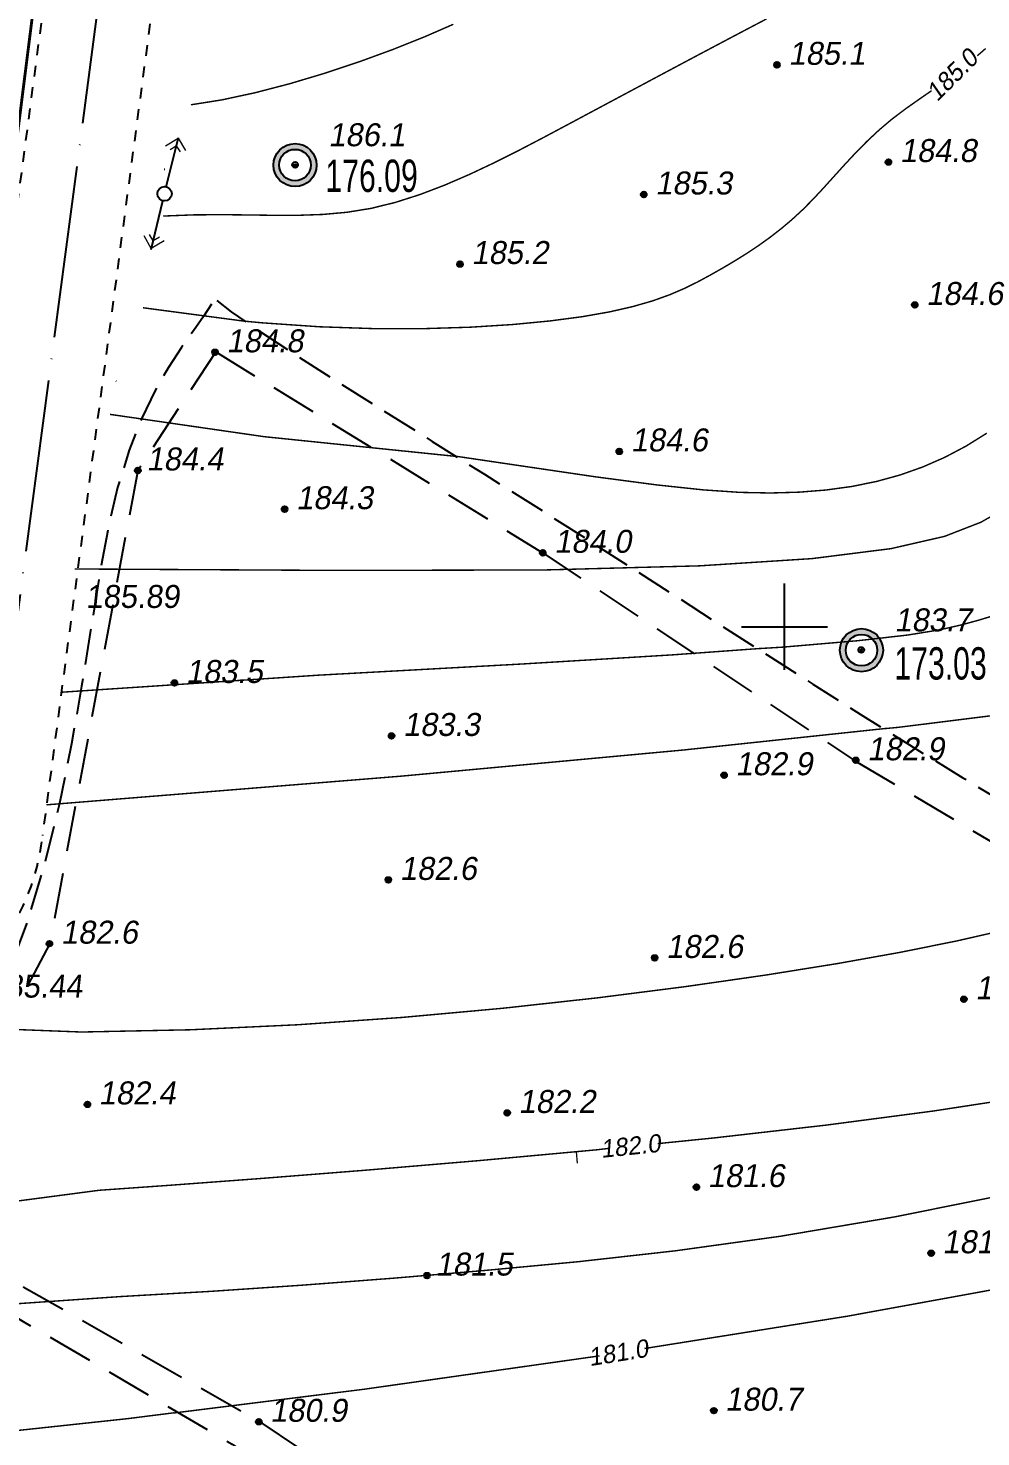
# Model space of a CAD drawing. Header units: millimetres. Extents: x 0 to 6474735, y 0 to 11273163.
# Drawn here: x 3233894.5 to 3234027.4, y 5635087.1 to 5635283.4 of the extents above; entities that cross this region are included whole.
import ezdxf
from ezdxf.enums import TextEntityAlignment as Align

# ---------------------------------------------------------------- set-up
doc = ezdxf.new("R2010")
doc.units = ezdxf.units.MM
doc.header["$PDMODE"] = 32
doc.header["$PDSIZE"] = 0.8
for name, pattern in [('ACAD_ISO04W100', [30, 24, -3, 0, -3]), ('AHIDDEN2', [3, 1.5, -1.5]), ('AHIDDEN4', [7, 5, -2]), ('DASHED2', [9.525, 6.35, -3.175])]:
    doc.linetypes.add(name, pattern=pattern)
for name, color, linetype in [('5 р1ків', 7, 'Continuous'), ('BL', 7, 'Continuous'), ('NB', 7, 'Continuous'), ('АВТОДОРОГИ', 7, 'Continuous'), ('ВЫСОТЫ', 7, 'Continuous'), ('ГОРИЗОНТАЛИ', 22, 'Continuous'), ('кресты', 7, 'Continuous'), ('НАДЗЕМКА', 7, 'Continuous'), ('ОШИБКИ', 7, 'Continuous'), ('ПИКЕТЫ', 7, 'Continuous'), ('ПРОМЫШЛ', 7, 'Continuous'), ('ПРОМЫШЛЕННЫЕ', 7, 'Continuous'), ('ПУНКТЫ', 7, 'Continuous'), ('РАСТИТЕЛЬНОСТЬ', 7, 'Continuous'), ('РЕЛЬЕФ', 7, 'Continuous'), ('ТОКА_СТ', 1, 'Continuous')]:
    doc.layers.add(name, color=color, linetype=linetype)
doc.styles.add('grad', font='grad.shx')
doc.styles.add('universw', font='universw.shx', dxfattribs={"oblique": 10})
doc.styles.add('user', font='symeteo.shx', dxfattribs={"height": 2.5})

# ---------------------------------------------------------------- blocks, each defined once
blk = doc.blocks.new('POINTINV')
at = {"layer": 'ПУНКТЫ', "color": 0, "linetype": 'Continuous'}
blk.add_point((0, 0), dxfattribs=at)
at = {"layer": 'ВЫСОТЫ', "color": 0, "style": 'grad', "width": 0.7}
blk.add_attdef('POINT_H', (1.6, -0.8), '', height=1.65, dxfattribs=at)
at = {"layer": 'ОШИБКИ', "color": 0, "linetype": 'Continuous', "style": 'grad', "width": 0.7, "flags": 1}
blk.add_attdef('POINT_MX', text='', height=1.65, dxfattribs=at).set_placement((-4.2077, 4.453385), align=Align.RIGHT)
blk.add_attdef('POINT_MY', (2.8923, 4.253385), '', height=1.65, dxfattribs=at)
blk = doc.blocks.new('89_1')
h = blk.add_hatch(color=256)
h.paths.add_polyline_path([(-1.5, 0, 1), (1.5, 0, 1)])
h.paths.add_polyline_path([(1.1, 0, -1), (-1.1, 0, -1)], flags=16)
h.paths.add_polyline_path([(0.062, 0, -1), (-0.062, 0, -1)], flags=0)
for radius in [1.5, 1.1, 0.0622]:
    blk.add_circle((0, 0), radius)
at = {"color": 7, "linetype": 'Continuous', "style": 'grad', "oblique": 10, "width": 0.7}
for tag, p in [('P37', (6.482, 0.163)), ('P4', (6.45, -2.939))]:
    blk.add_attdef(tag, text='', height=2.5, dxfattribs=at).set_placement(p, align=Align.CENTER)
at = {"color": 7, "linetype": 'Continuous', "style": 'user', "flags": 8}
blk.add_attdef('ddddd', (2.533, -1.136), '', height=2.5, dxfattribs=at)
blk = doc.blocks.new('piket')
at = {"layer": 'ПИКЕТЫ', "linetype": 'Continuous'}
h = blk.add_hatch(color=7, dxfattribs=at)
edge = h.paths.add_edge_path()
edge.add_arc((0, 0), 0.3, 0, 360)
at = {"layer": 'ПИКЕТЫ', "color": 7, "linetype": 'Continuous'}
blk.add_circle((0, 0), 0.3, dxfattribs=at)
at = {"layer": 'ВЫСОТЫ', "style": 'universw', "oblique": 6}
blk.add_attdef('H', (1.88, -0.23), '', height=2, dxfattribs=at)
at = {"layer": 'ТОКА_СТ', "style": 'universw', "oblique": 6, "flags": 1}
blk.add_attdef('POINT', text='', height=2, dxfattribs=at).set_placement((0, -2.79), align=Align.CENTER)

msp = doc.modelspace()

# ---------------------------------------------------------------- linework, layer by layer
at = {"layer": '5 р1ків', "linetype": 'AHIDDEN2'}
msp.add_lwpolyline([(3233926.721, 5635387.116), (3233912.7, 5635292.947), (3233896.534, 5635170.914, -0.1998986), (3233885.795, 5635150.812), (3233870.412, 5635138.299, -0.1749816), (3233812.756, 5635129.286), (3233816.504, 5635143.845, 0.1669681), (3233862.056, 5635150.838), (3233876.311, 5635162.434, 0.2035287), (3233881.623, 5635172.572), (3233897.845, 5635295.037), (3233911.885, 5635389.325)], format="xyb", close=True, dxfattribs=at)
at = {"layer": '5 р1ків', "linetype": 'ACAD_ISO04W100'}
msp.add_lwpolyline([(3233919.303, 5635388.221), (3233905.272, 5635293.992), (3233889.08, 5635171.757, -0.2012461), (3233881.054, 5635156.624), (3233866.221, 5635144.558, -0.1712605), (3233814.641, 5635136.562), (3233666.15, 5635185.539), (3233472.687, 5635210.914), (3233423.835, 5635213.597)], format="xyb", dxfattribs=at)
at = {"layer": 'BL', "color": 7}
msp.add_circle((3233913.555, 5635260.338), 1, dxfattribs=at)
at = {"layer": 'NB', "color": 7, "linetype": 'Continuous', "lineweight": 20}
for points in [[(3233913.674, 5635267.018), (3233915.443, 5635268.085), (3233916.478, 5635266.368)], [(3233914.336, 5635266.515), (3233915.197, 5635267.034), (3233915.715, 5635266.173)], [(3233913.502, 5635253.756), (3233911.713, 5635252.723), (3233910.711, 5635254.46)], [(3233912.85, 5635254.272), (3233911.979, 5635253.769), (3233911.477, 5635254.639)]]:
    msp.add_lwpolyline(points, dxfattribs=at)
at = {"layer": 'АВТОДОРОГИ', "color": 7, "linetype": 'AHIDDEN4', "flags": 128}
for points in [[(3233920.849, 5635245.46), (3233922.826, 5635243.903), (3233926.393, 5635241.449), (3233931.266, 5635238.257), (3233937.162, 5635234.483), (3233943.799, 5635230.287), (3233950.892, 5635225.824), (3233958.16, 5635221.254), (3233965.319, 5635216.734), (3233972.151, 5635212.387), (3233978.691, 5635208.197), (3233985.04, 5635204.113), (3233991.299, 5635200.085), (3233997.568, 5635196.063), (3234003.947, 5635191.995), (3234010.538, 5635187.831), (3234017.44, 5635183.521), (3234024.875, 5635178.945), (3234033.554, 5635173.711), (3234044.306, 5635167.356), (3234057.963, 5635159.419), (3234075.356, 5635149.438), (3234097.316, 5635136.953), (3234124.674, 5635121.501), (3234158.26, 5635102.622)], [(3233920.094, 5635244.937), (3233918.993, 5635243.212), (3233917.575, 5635241.225), (3233915.923, 5635238.896), (3233914.119, 5635236.147), (3233912.243, 5635232.9), (3233910.378, 5635229.077), (3233908.606, 5635224.599), (3233907.008, 5635219.388), (3233905.634, 5635213.398), (3233904.411, 5635206.714), (3233903.232, 5635199.453), (3233901.992, 5635191.732), (3233900.585, 5635183.668), (3233898.904, 5635175.379), (3233896.845, 5635166.981), (3233894.301, 5635158.593), (3233891.224, 5635150.349), (3233887.793, 5635142.46), (3233884.242, 5635135.156), (3233880.808, 5635128.666), (3233877.727, 5635123.22), (3233875.234, 5635119.045), (3233873.566, 5635116.372), (3233872.957, 5635115.43)]]:
    msp.add_lwpolyline(points, dxfattribs=at)
at = {"layer": 'ГОРИЗОНТАЛИ', "color": 34, "linetype": 'Continuous', "lineweight": 13, "const_width": 0.2}
msp.add_lwpolyline([(3233997.504, 5635284.713), (3233994.666, 5635283.222), (3233991.765, 5635281.692), (3233988.803, 5635280.124), (3233985.78, 5635278.519), (3233982.697, 5635276.878), (3233979.555, 5635275.201), (3233976.354, 5635273.492), (3233973.094, 5635271.75), (3233969.777, 5635269.977), (3233966.405, 5635268.182), (3233962.989, 5635266.399), (3233959.543, 5635264.67), (3233956.081, 5635263.037), (3233952.617, 5635261.541), (3233949.164, 5635260.226), (3233945.737, 5635259.132), (3233942.349, 5635258.301), (3233939.004, 5635257.759), (3233935.667, 5635257.458), (3233932.295, 5635257.338), (3233928.844, 5635257.334), (3233925.27, 5635257.384), (3233921.527, 5635257.425), (3233917.574, 5635257.395), (3233913.364, 5635257.231)], dxfattribs=at)
at = {"layer": 'ГОРИЗОНТАЛИ', "color": 34, "linetype": 'Continuous', "lineweight": 18, "const_width": 0.2}
msp.add_lwpolyline([(3233953.817, 5635283.956), (3233949.78, 5635282.196), (3233945.367, 5635280.436), (3233940.69, 5635278.727), (3233935.86, 5635277.121), (3233930.988, 5635275.668), (3233926.185, 5635274.419), (3233921.563, 5635273.425), (3233917.232, 5635272.737)], dxfattribs=at)
at = {"layer": 'ГОРИЗОНТАЛИ', "color": 34, "linetype": 'Continuous', "lineweight": 30, "const_width": 0.2}
msp.add_lwpolyline([(3234028.054, 5635280.586), (3234026.891, 5635279.576)], dxfattribs=at)
at = {"layer": 'ГОРИЗОНТАЛИ', "color": 34, "linetype": 'Continuous', "const_width": 0.2}
for points in [[(3234020.503, 5635274.703), (3234019.047, 5635273.696), (3234016.971, 5635272.239), (3234015.013, 5635270.765), (3234013.192, 5635269.228), (3234011.491, 5635267.635), (3234009.89, 5635266.009), (3234008.363, 5635264.371), (3234006.89, 5635262.743), (3234005.447, 5635261.147), (3234004.011, 5635259.606), (3234002.56, 5635258.14), (3234001.074, 5635256.767), (3233999.552, 5635255.482), (3233997.994, 5635254.274), (3233996.401, 5635253.133), (3233994.775, 5635252.049), (3233993.118, 5635251.012), (3233991.43, 5635250.012), (3233989.713, 5635249.039), (3233987.953, 5635248.085), (3233986.076, 5635247.156), (3233983.989, 5635246.261), (3233981.605, 5635245.409), (3233978.832, 5635244.61), (3233975.581, 5635243.871), (3233971.761, 5635243.201), (3233967.282, 5635242.611), (3233962.081, 5635242.113), (3233956.2, 5635241.742), (3233949.71, 5635241.54), (3233942.679, 5635241.545), (3233935.177, 5635241.799), (3233927.274, 5635242.342), (3233924.661, 5635242.584)], [(3234064.767, 5635246.539), (3234063.676, 5635245.329), (3234061.303, 5635242.73), (3234058.824, 5635240.071), (3234056.229, 5635237.374), (3234053.51, 5635234.656), (3234050.667, 5635231.938), (3234047.704, 5635229.239), (3234044.624, 5635226.579), (3234041.43, 5635223.978), (3234038.124, 5635221.454), (3234034.711, 5635219.029), (3234031.192, 5635216.721), (3234027.379, 5635214.556), (3234022.315, 5635212.589), (3234014.853, 5635210.881), (3234003.844, 5635209.491), (3233988.139, 5635208.481), (3233978.613, 5635208.231)], [(3233924.645, 5635242.585), (3233924.645, 5635242.585), (3233910.541, 5635244.453)], [(3233954.231, 5635223.732), (3233927.408, 5635226.489), (3233905.955, 5635229.592)], [(3234028.204, 5635226.968), (3234025.309, 5635225.166), (3234022.339, 5635223.6), (3234019.28, 5635222.262), (3234016.113, 5635221.144), (3234012.822, 5635220.24), (3234009.387, 5635219.544), (3234005.792, 5635219.049), (3234002.019, 5635218.749), (3233998.05, 5635218.636), (3233993.771, 5635218.72), (3233988.678, 5635219.068), (3233982.172, 5635219.763), (3233973.653, 5635220.888), (3233962.519, 5635222.526), (3233954.193, 5635223.757)], [(3233978.674, 5635208.23), (3233966.592, 5635207.91), (3233938.053, 5635207.841), (3233901.041, 5635208.044)], [(3234029.549, 5635201.664), (3234027.188, 5635200.941), (3234024.606, 5635200.238), (3234021.573, 5635199.548), (3234017.15, 5635198.834), (3234010.219, 5635198.049), (3233999.664, 5635197.144), (3233996.508, 5635196.953)], [(3233996.532, 5635196.96), (3233984.37, 5635196.074), (3233963.219, 5635194.791), (3233935.095, 5635193.249), (3233899.177, 5635190.867)], [(3234013.989, 5635185.796), (3234015.832, 5635185.97), (3234037.915, 5635188.722)], [(3233897.098, 5635175.172), (3233946.606, 5635179.175), (3233985.88, 5635182.812), (3234014.08, 5635185.815)], [(3234051.439, 5635163.682), (3234051.439, 5635163.682), (3234037.635, 5635159.5), (3234031.194, 5635157.839), (3234024.093, 5635156.22), (3234016.182, 5635154.625), (3234007.312, 5635153.038), (3233997.335, 5635151.442), (3233986.152, 5635149.835), (3233973.879, 5635148.27), (3233960.68, 5635146.818), (3233946.723, 5635145.547), (3233932.173, 5635144.526), (3233917.196, 5635143.825), (3233901.959, 5635143.511), (3233886.828, 5635144.095)], [(3233982.317, 5635127.955), (3233990.132, 5635128.746), (3234005.803, 5635130.535), (3234020.768, 5635132.503), (3234035.139, 5635134.705), (3234049.031, 5635137.198), (3234062.558, 5635140.04), (3234082.922, 5635145.168), (3234082.922, 5635145.168)], [(3233794.271, 5635098.804), (3233794.271, 5635098.804), (3233907.379, 5635106.639), (3233920.087, 5635107.373), (3233932.767, 5635108.229), (3233945.472, 5635109.201), (3233958.252, 5635110.282), (3233971.226, 5635111.499), (3233984.778, 5635113.017), (3233999.359, 5635115.036), (3234015.419, 5635117.754), (3234033.41, 5635121.372), (3234053.78, 5635126.087), (3234076.983, 5635132.1), (3234096.806, 5635137.56)], [(3233798.173, 5635108.221), (3233836.026, 5635112.453), (3233904.442, 5635121.455), (3233914.294, 5635122.152), (3233926.86, 5635123.088), (3233941.434, 5635124.239), (3233957.309, 5635125.581), (3233973.777, 5635127.091), (3233975.565, 5635127.298)], [(3233980.48, 5635099.4), (3234008.742, 5635103.901), (3234041.601, 5635109.889), (3234072.929, 5635116.423), (3234101.983, 5635123.461)], [(3233914.867, 5635090.417), (3233941.398, 5635093.728), (3233974.208, 5635098.375)], [(3233722.238, 5635068.541), (3233876.838, 5635086.234), (3233908.399, 5635089.625), (3233914.879, 5635090.444)]]:
    msp.add_lwpolyline(points, dxfattribs=at)
at = {"layer": 'ГОРИЗОНТАЛИ', "lineweight": 18}
msp.add_lwpolyline([(3233970.97, 5635126.829), (3233971.071, 5635125.211)], dxfattribs=at)
at = {"layer": 'кресты', "color": 3, "linetype": 'Continuous'}
for p, q in [((3234000, 5635194), (3234000, 5635206)), ((3233994, 5635200), (3234006, 5635200))]:
    msp.add_line(p, q, dxfattribs=at)
at = {"layer": 'НАДЗЕМКА'}
for points in [[(3233913.795, 5635261.309), (3233915.495, 5635268.18)], [(3233911.673, 5635252.56), (3233913.319, 5635259.367)]]:
    msp.add_lwpolyline(points, dxfattribs=at)
at = {"layer": 'ПРОМЫШЛ', "color": 7, "linetype": 'Continuous', "lineweight": 40, "const_width": 0.4}
msp.add_lwpolyline([(3233911.134, 5635390.053), (3233908.854, 5635369.809), (3233906.031, 5635358.14), (3233903.267, 5635330.677), (3233896.15, 5635293.176), (3233880.155, 5635166.38), (3233862.348, 5635151.723), (3233844.511, 5635147.42)], dxfattribs=at)
at = {"layer": 'РЕЛЬЕФ', "color": 7, "linetype": 'Continuous'}
for p, q in [((3233913.492, 5635263.764), (3233913.615, 5635263.748)), ((3233906.761, 5635234.25), (3233906.827, 5635234.241))]:
    msp.add_line(p, q, dxfattribs=at)
at = {"layer": 'РЕЛЬЕФ', "color": 7, "linetype": 'DASHED2'}
for points, elevation in [([(3233920.695, 5635238.306), (3233909.831, 5635221.777), (3233897.533, 5635155.738), (3233877.263, 5635117.494)], 377.73), ([(3233920.695, 5635238.306), (3233966.328, 5635210.271), (3234009.892, 5635181.274), (3234056.344, 5635153.752), (3234156.805, 5635097.531)], 377.73), ([(3233877.308, 5635117.46), (3233926.983, 5635089.11), (3233979.281, 5635054.042), (3234047.709, 5635005.881)], 502.381), ([(3233872.957, 5635115.43), (3233922.966, 5635086.091), (3233974.541, 5635051.158), (3234042.969, 5635002.997)], 502.381)]:
    msp.add_lwpolyline(points, dxfattribs=dict(at, elevation=elevation))

# ---------------------------------------------------------------- block references
at = {"layer": 'ПИКЕТЫ', "color": 7}
ref = msp.add_blockref('piket', (3233998.953, 5635278.307, 502.381), dxfattribs=dict(at, xscale=1.333333333333333, yscale=1.333333333333333, zscale=1.333333333333333))
ref.add_attrib('H', '185.1', (3234000.549, 5635278.307, 502.381), dxfattribs={"layer": 'ВЫСОТЫ', "height": 3.2, "style": 'universw', "oblique": 10})
ref = msp.add_blockref('piket', (3234014.483, 5635264.76, 502.381), dxfattribs=dict(at, xscale=1.333333333333333, yscale=1.333333333333333, zscale=1.333333333333333))
ref.add_attrib('H', '184.8', (3234016.079, 5635264.76, 502.381), dxfattribs={"layer": 'ВЫСОТЫ', "height": 3.2, "style": 'universw', "oblique": 10})
ref = msp.add_blockref('piket', (3233980.376, 5635260.236, 502.381), dxfattribs=dict(at, xscale=1.333333333333333, yscale=1.333333333333333, zscale=1.333333333333333))
ref.add_attrib('H', '185.3', (3233981.972, 5635260.236, 502.381), dxfattribs={"layer": 'ВЫСОТЫ', "height": 3.2, "style": 'universw', "oblique": 10})
ref = msp.add_blockref('piket', (3233954.754, 5635250.545, 502.381), dxfattribs=dict(at, xscale=1.333333333333333, yscale=1.333333333333333, zscale=1.333333333333333))
ref.add_attrib('H', '185.2', (3233956.35, 5635250.545, 502.381), dxfattribs={"layer": 'ВЫСОТЫ', "height": 3.2, "style": 'universw', "oblique": 10})
ref = msp.add_blockref('piket', (3234018.155, 5635244.841, 502.381), dxfattribs=dict(at, xscale=1.333333333333333, yscale=1.333333333333333, zscale=1.333333333333333))
ref.add_attrib('H', '184.6', (3234019.751, 5635244.841, 502.381), dxfattribs={"layer": 'ВЫСОТЫ', "height": 3.2, "style": 'universw', "oblique": 10})
ref = msp.add_blockref('piket', (3233920.593, 5635238.245, 502.381), dxfattribs=dict(at, xscale=1.333333333333333, yscale=1.333333333333333, zscale=1.333333333333333))
ref.add_attrib('H', '184.8', (3233922.189, 5635238.245, 502.381), dxfattribs={"layer": 'ВЫСОТЫ', "height": 3.2, "style": 'universw', "oblique": 10})
ref = msp.add_blockref('piket', (3233976.967, 5635224.43, 502.381), dxfattribs=dict(at, xscale=1.333333333333333, yscale=1.333333333333333, zscale=1.333333333333333))
ref.add_attrib('H', '184.6', (3233978.563, 5635224.43, 502.381), dxfattribs={"layer": 'ВЫСОТЫ', "height": 3.2, "style": 'universw', "oblique": 10})
ref = msp.add_blockref('piket', (3233909.831, 5635221.777, 377.73), dxfattribs=dict(at, xscale=1.333333333333333, yscale=1.333333333333333, zscale=1.333333333333333))
ref.add_attrib('H', '184.4', (3233911.031, 5635221.777, 377.73), dxfattribs={"layer": 'ВЫСОТЫ', "height": 3.2, "style": 'universw', "oblique": 10})
ref = msp.add_blockref('piket', (3233930.303, 5635216.377, 502.381), dxfattribs=dict(at, xscale=1.333333333333333, yscale=1.333333333333333, zscale=1.333333333333333))
ref.add_attrib('H', '184.3', (3233931.899, 5635216.377, 502.381), dxfattribs={"layer": 'ВЫСОТЫ', "height": 3.2, "style": 'universw', "oblique": 10})
ref = msp.add_blockref('piket', (3233966.291, 5635210.297, 502.381), dxfattribs=dict(at, xscale=1.333333333333333, yscale=1.333333333333333, zscale=1.333333333333333))
ref.add_attrib('H', '184.0', (3233967.887, 5635210.297, 502.381), dxfattribs={"layer": 'ВЫСОТЫ', "height": 3.2, "style": 'universw', "oblique": 10})
ref = msp.add_blockref('piket', (3233914.936, 5635192.159, 502.381), dxfattribs=dict(at, xscale=1.333333333333333, yscale=1.333333333333333, zscale=1.333333333333333))
ref.add_attrib('H', '183.5', (3233916.532, 5635192.159, 502.381), dxfattribs={"layer": 'ВЫСОТЫ', "height": 3.2, "style": 'universw', "oblique": 10})
ref = msp.add_blockref('piket', (3233945.217, 5635184.774, 502.381), dxfattribs=dict(at, xscale=1.333333333333333, yscale=1.333333333333333, zscale=1.333333333333333))
ref.add_attrib('H', '183.3', (3233946.813, 5635184.774, 502.381), dxfattribs={"layer": 'ВЫСОТЫ', "height": 3.2, "style": 'universw', "oblique": 10})
ref = msp.add_blockref('piket', (3234009.94, 5635181.385, 502.381), dxfattribs=dict(at, xscale=1.333333333333333, yscale=1.333333333333333, zscale=1.333333333333333))
ref.add_attrib('H', '182.9', (3234011.536, 5635181.385, 502.381), dxfattribs={"layer": 'ВЫСОТЫ', "height": 3.2, "style": 'universw', "oblique": 10})
ref = msp.add_blockref('piket', (3233991.569, 5635179.298, 502.381), dxfattribs=dict(at, xscale=1.333333333333333, yscale=1.333333333333333, zscale=1.333333333333333))
ref.add_attrib('H', '182.9', (3233993.165, 5635179.298, 502.381), dxfattribs={"layer": 'ВЫСОТЫ', "height": 3.2, "style": 'universw', "oblique": 10})
ref = msp.add_blockref('piket', (3233944.762, 5635164.71, 502.381), dxfattribs=dict(at, xscale=1.333333333333333, yscale=1.333333333333333, zscale=1.333333333333333))
ref.add_attrib('H', '182.6', (3233946.358, 5635164.71, 502.381), dxfattribs={"layer": 'ВЫСОТЫ', "height": 3.2, "style": 'universw', "oblique": 10})
ref = msp.add_blockref('piket', (3233897.499, 5635155.824, 502.381), dxfattribs=dict(at, xscale=1.333333333333333, yscale=1.333333333333333, zscale=1.333333333333333))
ref.add_attrib('H', '182.6', (3233899.095, 5635155.824, 502.381), dxfattribs={"layer": 'ВЫСОТЫ', "height": 3.2, "style": 'universw', "oblique": 10})
ref = msp.add_blockref('piket', (3233981.899, 5635153.834, 502.381), dxfattribs=dict(at, xscale=1.333333333333333, yscale=1.333333333333333, zscale=1.333333333333333))
ref.add_attrib('H', '182.6', (3233983.495, 5635153.834, 502.381), dxfattribs={"layer": 'ВЫСОТЫ', "height": 3.2, "style": 'universw', "oblique": 10})
ref = msp.add_blockref('piket', (3234025.014, 5635148.078, 502.381), dxfattribs=dict(at, xscale=1.333333333333333, yscale=1.333333333333333, zscale=1.333333333333333))
ref.add_attrib('H', '182.5', (3234026.61, 5635148.078, 502.381), dxfattribs={"layer": 'ВЫСОТЫ', "height": 3.2, "style": 'universw', "oblique": 10})
ref = msp.add_blockref('piket', (3233902.801, 5635133.423, 899.146), dxfattribs=dict(at, xscale=1.333333333333333, yscale=1.333333333333333, zscale=1.333333333333333))
ref.add_attrib('H', '182.4', (3233904.361, 5635133.423, 899.146), dxfattribs={"layer": 'ВЫСОТЫ', "height": 3.2, "style": 'universw', "oblique": 10})
ref = msp.add_blockref('piket', (3233961.344, 5635132.231, 899.146), dxfattribs=dict(at, xscale=1.333333333333333, yscale=1.333333333333333, zscale=1.333333333333333))
ref.add_attrib('H', '182.2', (3233962.904, 5635132.231, 899.146), dxfattribs={"layer": 'ВЫСОТЫ', "height": 3.2, "style": 'universw', "oblique": 10})
ref = msp.add_blockref('piket', (3233987.723, 5635121.89, 899.146), dxfattribs=dict(at, xscale=1.333333333333333, yscale=1.333333333333333, zscale=1.333333333333333))
ref.add_attrib('H', '181.6', (3233989.283, 5635121.89, 899.146), dxfattribs={"layer": 'ВЫСОТЫ', "height": 3.2, "style": 'universw', "oblique": 10})
ref = msp.add_blockref('piket', (3234020.449, 5635112.676, 899.146), dxfattribs=dict(at, xscale=1.333333333333333, yscale=1.333333333333333, zscale=1.333333333333333))
ref.add_attrib('H', '181.3', (3234022.009, 5635112.676, 899.146), dxfattribs={"layer": 'ВЫСОТЫ', "height": 3.2, "style": 'universw', "oblique": 10})
ref = msp.add_blockref('piket', (3233950.153, 5635109.567, 691.651), dxfattribs=dict(at, xscale=1.333333333333333, yscale=1.333333333333333, zscale=1.333333333333333))
ref.add_attrib('H', '181.5', (3233951.353, 5635109.567, 691.651), dxfattribs={"layer": 'ВЫСОТЫ', "height": 3.2, "style": 'universw', "oblique": 10})
ref = msp.add_blockref('piket', (3233990.151, 5635090.742, 899.146), dxfattribs=dict(at, xscale=1.333333333333333, yscale=1.333333333333333, zscale=1.333333333333333))
ref.add_attrib('H', '180.7', (3233991.711, 5635090.742, 899.146), dxfattribs={"layer": 'ВЫСОТЫ', "height": 3.2, "style": 'universw', "oblique": 10})
ref = msp.add_blockref('piket', (3233926.701, 5635089.188, 899.146), dxfattribs=dict(at, xscale=1.333333333333333, yscale=1.333333333333333, zscale=1.333333333333333))
ref.add_attrib('H', '180.9', (3233928.261, 5635089.188, 899.146), dxfattribs={"layer": 'ВЫСОТЫ', "height": 3.2, "style": 'universw', "oblique": 10})
at = {"layer": 'ПРОМЫШЛЕННЫЕ', "color": 7, "linetype": 'Continuous', "xscale": 1.999999999985556, "yscale": 1.999999999985556, "zscale": 1.999999999985556, "rotation": 353.291126940981}
for p in [(3233931.755, 5635264.33), (3234010.735, 5635196.727)]:
    msp.add_blockref('89_1', p, dxfattribs=at)
at = {"layer": 'ПУНКТЫ', "color": 7, "linetype": 'Continuous'}
ref = msp.add_blockref('POINTINV', (3233931.759, 5635264.37), dxfattribs=at)
ref.add_attrib('POINT_H', '186.1', (3233936.384, 5635266.962), dxfattribs={"layer": 'ВЫСОТЫ', "color": 0, "height": 3.2, "style": 'universw', "oblique": 10})
ref = msp.add_blockref('POINTINV', (3234010.7, 5635196.756), dxfattribs=at)
ref.add_attrib('POINT_H', '183.7', (3234015.325, 5635199.348), dxfattribs={"layer": 'ВЫСОТЫ', "color": 0, "height": 3.2, "style": 'universw', "oblique": 10})

# ---------------------------------------------------------------- texts
at = {"layer": 'ВЫСОТЫ', "color": 0, "style": 'grad', "width": 0.7}
for tag, p in [('176.09', (3233935.987, 5635260.595)), ('173.03', (3234015.318, 5635192.636))]:
    msp.add_attdef(tag, p, '', height=4.501, dxfattribs=at)
at = {"layer": 'ВЫСОТЫ', "style": 'universw', "oblique": 6}
for tag, p in [('185.89', (3233902.59, 5635202.616, 185.89)), ('185.44', (3233889.046, 5635148.307, 185.44))]:
    msp.add_attdef(tag, p, '', height=3.2, dxfattribs=at)
at = {"layer": 'ГОРИЗОНТАЛИ', "color": 34, "linetype": 'Continuous', "style": 'universw', "oblique": 10}
msp.add_text('185.0', height=2.5, rotation=44.8754, dxfattribs=at).set_placement((3234024.247, 5635276.015, 377.73), align=Align.CENTER)
at = {"layer": 'РАСТИТЕЛЬНОСТЬ', "color": 14, "linetype": 'Continuous', "style": 'universw', "oblique": 10}
for s, rotation, p in [('182.0', 5.8016, (3233978.635, 5635126.389, 691.651)), ('181.0', 9.1188, (3233976.987, 5635097.6, 691.651))]:
    msp.add_text(s, height=2.5, rotation=rotation, dxfattribs=at).set_placement(p, align=Align.CENTER)

doc.saveas('drawing.dxf')
